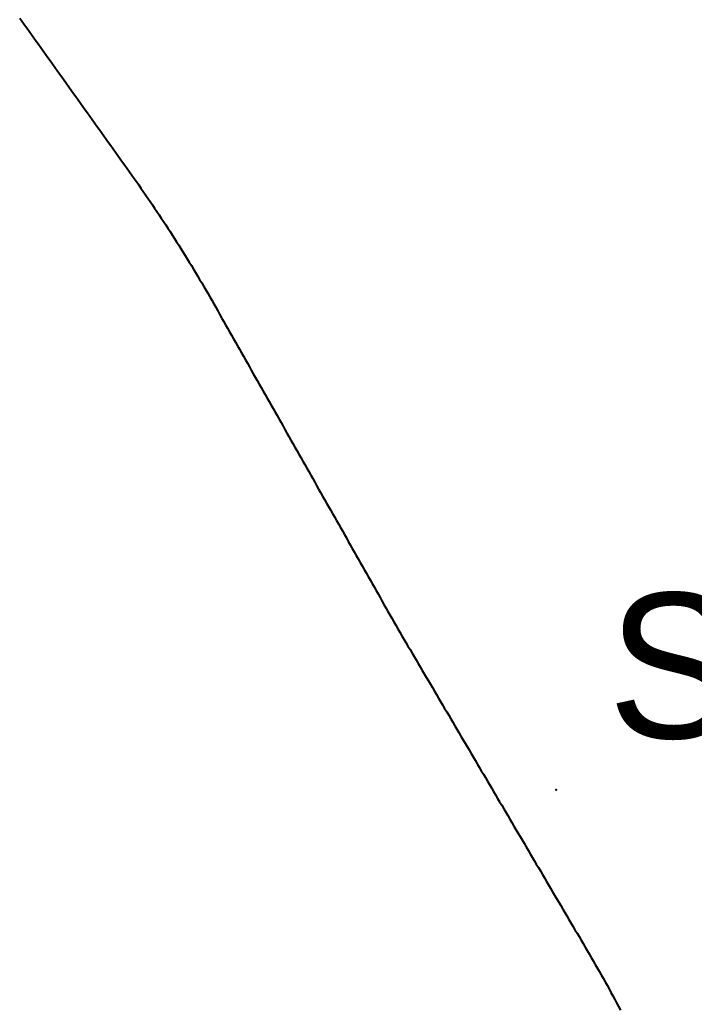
# Model space of a CAD drawing. Header units: metres. Extents: x 457876 to 584660, y 126427 to 241224.
# Drawn here: x 568032 to 572217, y 150371 to 156505 of the extents above; entities that cross this region are included whole.
import ezdxf

# ---------------------------------------------------------------- set-up
doc = ezdxf.new("R2010")
doc.units = ezdxf.units.M
for name, color, linetype in [('AT_GRADE', 3, 'CONTINUOUS'), ('CUTTING', 34, 'CONTINUOUS'), ('EMBANKMENT', 42, 'CONTINUOUS'), ('GROUND_CL', 8, 'CONTINUOUS'), ('RAIL_CL', 1, 'CONTINUOUS'), ('STATIONS', 7, 'CONTINUOUS'), ('TUNNEL', 216, 'CONTINUOUS'), ('VIADUCT', 5, 'CONTINUOUS')]:
    doc.layers.add(name, color=color, linetype=linetype)

msp = doc.modelspace()

# ---------------------------------------------------------------- linework, layer by layer
at = {"layer": 'AT_GRADE'}
for points in [[(568046.792, 156494.996, 67.645), (568061.259, 156474.701, 67.674), (568075.725, 156454.406, 67.703), (568090.192, 156434.11, 67.733), (568104.66, 156413.815, 67.763), (568119.127, 156393.521, 67.793), (568133.596, 156373.226, 67.823), (568148.064, 156352.931, 67.853), (568162.533, 156332.637, 67.884), (568177.002, 156312.343, 67.915), (568191.471, 156292.048, 67.945), (568205.94, 156271.754, 67.976), (568220.41, 156251.46, 68.006), (568234.881, 156231.167, 68.037), (568249.351, 156210.873, 68.067), (568263.822, 156190.58, 68.098), (568278.293, 156170.286, 68.128), (568292.765, 156149.993, 68.158), (568307.236, 156129.7, 68.187)], [(569763.873, 153809.858, 66.257), (569776.156, 153788.166, 66.186), (569788.439, 153766.474, 66.114), (569800.722, 153744.782, 66.041), (569813.005, 153723.091, 65.967)], [(570656.065, 152252.891, 59.509), (570668.703, 152231.417, 59.393), (570681.341, 152209.943, 59.276), (570693.979, 152188.47, 59.158)], [(571664.332, 150534.721, 47.607), (571676.383, 150512.948, 47.426), (571688.407, 150491.162, 47.244), (571700.35, 150469.331, 47.062), (571712.235, 150447.469, 46.879), (571724.068, 150425.579, 46.696), (571735.83, 150403.652, 46.512), (571747.539, 150381.696, 46.328)]]:
    msp.add_polyline3d(points, dxfattribs=at)
at = {"layer": 'CUTTING'}
for points in [[(568321.708, 156109.407, 68.217), (568336.181, 156089.114, 68.246), (568350.653, 156068.821, 68.275), (568365.126, 156048.528, 68.303), (568379.599, 156028.235, 68.331), (568394.072, 156007.943, 68.359), (568408.546, 155987.65, 68.386), (568423.02, 155967.358, 68.413), (568437.494, 155947.066, 68.439), (568451.968, 155926.773, 68.465), (568466.442, 155906.481, 68.49), (568480.917, 155886.189, 68.515), (568495.392, 155865.897, 68.539), (568509.867, 155845.605, 68.562), (568524.342, 155825.313, 68.585), (568538.818, 155805.021, 68.607), (568553.293, 155784.729, 68.629), (568567.769, 155764.438, 68.649), (568582.245, 155744.146, 68.669), (568596.721, 155723.854, 68.689), (568611.197, 155703.562, 68.707), (568625.673, 155683.27, 68.725), (568640.149, 155662.979, 68.741), (568654.626, 155642.687, 68.757), (568669.102, 155622.395, 68.773), (568683.579, 155602.103, 68.787), (568698.055, 155581.812, 68.8), (568712.532, 155561.52, 68.813), (568727.009, 155541.228, 68.825), (568741.45, 155520.911, 68.835), (568755.838, 155500.556, 68.845), (568770.174, 155480.163, 68.854), (568784.46, 155459.736, 68.861), (568798.662, 155439.251, 68.868), (568812.809, 155418.726, 68.874), (568826.907, 155398.168, 68.879), (568840.954, 155377.575, 68.883), (568854.95, 155356.948, 68.885), (568868.902, 155336.29, 68.887), (568882.8, 155315.596, 68.888), (568896.606, 155294.839, 68.887), (568910.361, 155274.049, 68.886), (568924.067, 155253.227, 68.883), (568937.721, 155232.37, 68.88), (568951.326, 155211.481, 68.875), (568964.873, 155190.554, 68.869), (568978.339, 155169.575, 68.862), (568991.755, 155148.564, 68.854), (569005.121, 155127.52, 68.845), (569018.431, 155106.441, 68.835), (569031.691, 155085.331, 68.823), (569044.879, 155064.175, 68.811), (569058, 155042.979, 68.797), (569071.074, 155021.753, 68.782), (569084.101, 155000.498, 68.766), (569097.073, 154979.21, 68.749), (569109.987, 154957.886, 68.731), (569122.816, 154936.512, 68.712), (569135.595, 154915.107, 68.691), (569148.321, 154893.671, 68.67), (569160.997, 154872.206, 68.647)], [(569407.687, 154438.947, 67.96), (569419.968, 154417.254, 67.914), (569432.25, 154395.56, 67.868), (569444.532, 154373.867, 67.82), (569456.814, 154352.174, 67.772), (569469.096, 154330.481, 67.722), (569481.378, 154308.788, 67.671), (569493.66, 154287.095, 67.62), (569505.942, 154265.402, 67.567), (569518.224, 154243.709, 67.514), (569530.506, 154222.016, 67.459), (569542.788, 154200.323, 67.404), (569555.07, 154178.63, 67.347), (569567.352, 154156.937, 67.29), (569579.634, 154135.244, 67.232), (569591.917, 154113.551, 67.173), (569604.199, 154091.858, 67.113), (569616.481, 154070.166, 67.052), (569628.764, 154048.473, 66.99), (569641.046, 154026.78, 66.928), (569653.329, 154005.088, 66.865), (569665.611, 153983.395, 66.8), (569677.894, 153961.703, 66.735), (569690.177, 153940.011, 66.669), (569702.459, 153918.318, 66.603), (569714.742, 153896.626, 66.535), (569727.025, 153874.934, 66.467), (569739.308, 153853.242, 66.398), (569751.591, 153831.55, 66.328)], [(570706.617, 152166.996, 59.039), (570719.254, 152145.523, 58.92), (570731.892, 152124.051, 58.8), (570744.529, 152102.578, 58.68), (570757.167, 152081.106, 58.558), (570769.804, 152059.634, 58.436), (570782.441, 152038.162, 58.313), (570795.078, 152016.691, 58.189), (570807.715, 151995.22, 58.065), (570820.352, 151973.75, 57.939), (570832.988, 151952.279, 57.813), (570845.625, 151930.809, 57.686), (570858.261, 151909.34, 57.559), (570870.898, 151887.87, 57.43), (570883.534, 151866.401, 57.301), (570896.17, 151844.933, 57.171)], [(571439.387, 150922.14, 50.752), (571452.016, 150900.688, 50.583), (571464.645, 150879.237, 50.414), (571477.273, 150857.787, 50.244), (571489.902, 150836.336, 50.074), (571502.53, 150814.887, 49.902), (571515.158, 150793.437, 49.73), (571527.786, 150771.988, 49.557), (571540.413, 150750.54, 49.383), (571553.04, 150729.092, 49.209), (571565.651, 150707.634, 49.033), (571578.186, 150686.133, 48.857), (571590.66, 150664.597, 48.681), (571603.082, 150643.031, 48.503), (571615.457, 150621.439, 48.326), (571627.754, 150599.803, 48.147), (571640.004, 150578.141, 47.968), (571652.207, 150556.452, 47.788)]]:
    msp.add_polyline3d(points, dxfattribs=at)
at = {"layer": 'EMBANKMENT'}
for points in [[(569825.288, 153701.399, 65.893), (569837.571, 153679.708, 65.818), (569849.855, 153658.017, 65.742), (569862.138, 153636.325, 65.666), (569874.421, 153614.634, 65.588), (569886.704, 153592.943, 65.511), (569898.987, 153571.252, 65.432), (569911.271, 153549.561, 65.353), (569923.554, 153527.87, 65.273), (569935.837, 153506.18, 65.193)], [(570567.596, 152403.218, 60.304), (570580.234, 152381.742, 60.192), (570592.873, 152360.266, 60.08), (570605.512, 152338.791, 59.967), (570618.15, 152317.316, 59.854), (570630.789, 152295.841, 59.74), (570643.427, 152274.366, 59.625)]]:
    msp.add_polyline3d(points, dxfattribs=at)
at = {"layer": 'GROUND_CL'}
msp.add_polyline3d([(568032.326, 156515.292, 64.254), (568046.792, 156494.996, 64.746), (568061.259, 156474.701, 65.243), (568075.725, 156454.406, 65.745), (568090.192, 156434.11, 66.275), (568104.66, 156413.815, 66.955), (568119.127, 156393.521, 67.673), (568133.596, 156373.226, 68.188), (568148.064, 156352.931, 68.671), (568162.533, 156332.637, 68.982), (568177.002, 156312.343, 68.939), (568191.471, 156292.048, 69.038), (568205.94, 156271.754, 69.277), (568220.41, 156251.46, 69.662), (568234.881, 156231.167, 70.127), (568249.351, 156210.873, 70.435), (568263.822, 156190.58, 70.605), (568278.293, 156170.286, 70.635), (568292.765, 156149.993, 70.526), (568307.236, 156129.7, 70.664), (568321.708, 156109.407, 71.533), (568336.181, 156089.114, 72.688), (568350.653, 156068.821, 73.76), (568365.126, 156048.528, 74.747), (568379.599, 156028.235, 75.681), (568394.072, 156007.943, 76.634), (568408.546, 155987.65, 77.595), (568423.02, 155967.358, 78.473), (568437.494, 155947.066, 79.13), (568451.968, 155926.773, 79.321), (568466.442, 155906.481, 79.252), (568480.917, 155886.189, 79.315), (568495.392, 155865.897, 79.509), (568509.867, 155845.605, 79.835), (568524.342, 155825.313, 80.147), (568538.818, 155805.021, 80.372), (568553.293, 155784.729, 80.574), (568567.769, 155764.438, 80.753), (568582.245, 155744.146, 80.91), (568596.721, 155723.854, 81.098), (568611.197, 155703.562, 81.303), (568625.673, 155683.27, 81.485), (568640.149, 155662.979, 81.66), (568654.626, 155642.687, 81.85), (568669.102, 155622.395, 82.054), (568683.579, 155602.103, 82.259), (568698.055, 155581.812, 82.464), (568712.532, 155561.52, 82.67), (568727.009, 155541.228, 82.868), (568741.45, 155520.911, 83.074), (568755.838, 155500.556, 83.279), (568770.174, 155480.163, 83.481), (568784.46, 155459.736, 83.679), (568798.662, 155439.251, 83.873), (568812.809, 155418.726, 84.154), (568826.907, 155398.168, 84.421), (568840.954, 155377.575, 84.694), (568854.95, 155356.948, 84.996), (568868.902, 155336.29, 85.33), (568882.8, 155315.596, 85.724), (568896.606, 155294.839, 86.144), (568910.361, 155274.049, 86.589), (568924.067, 155253.227, 87.059), (568937.721, 155232.37, 87.557), (568951.326, 155211.481, 88.066), (568964.873, 155190.554, 88.592), (568978.339, 155169.575, 89.137), (568991.755, 155148.564, 89.7), (569005.121, 155127.52, 90.185), (569018.431, 155106.441, 90.589), (569031.691, 155085.331, 91.008), (569044.879, 155064.175, 91.445), (569058, 155042.979, 91.9), (569071.074, 155021.753, 92.401), (569084.101, 155000.498, 92.933), (569097.073, 154979.21, 93.486), (569109.987, 154957.886, 94.06), (569122.816, 154936.512, 94.647), (569135.595, 154915.107, 95.285), (569148.321, 154893.671, 95.945), (569160.997, 154872.206, 96.626), (569173.613, 154850.705, 97.33), (569186.15, 154829.158, 97.993), (569198.632, 154807.58, 98.538), (569211.062, 154785.971, 99.039), (569223.444, 154764.335, 99.512), (569235.745, 154742.652, 99.92), (569248.026, 154720.959, 100), (569260.308, 154699.266, 100), (569272.589, 154677.573, 100), (569284.87, 154655.879, 100), (569297.152, 154634.186, 100), (569309.434, 154612.493, 100), (569321.715, 154590.8, 100), (569333.997, 154569.106, 100), (569346.278, 154547.413, 100), (569358.56, 154525.72, 99.383), (569370.841, 154504.027, 98.34), (569383.123, 154482.333, 97.403), (569395.405, 154460.64, 96.572), (569407.687, 154438.947, 95.849), (569419.968, 154417.254, 94.839), (569432.25, 154395.56, 93.806), (569444.532, 154373.867, 92.559), (569456.814, 154352.174, 91.1), (569469.096, 154330.481, 89.825), (569481.378, 154308.788, 89.471), (569493.66, 154287.095, 89.383), (569505.942, 154265.402, 89.562), (569518.224, 154243.709, 90), (569530.506, 154222.016, 89.317), (569542.788, 154200.323, 88.596), (569555.07, 154178.63, 88.142), (569567.352, 154156.937, 87.954), (569579.634, 154135.244, 87.887), (569591.917, 154113.551, 86.601), (569604.199, 154091.858, 85.049), (569616.481, 154070.166, 83.23), (569628.764, 154048.473, 81.087), (569641.046, 154026.78, 79.583), (569653.329, 154005.088, 78.947), (569665.611, 153983.395, 78.578), (569677.894, 153961.703, 78.475), (569690.177, 153940.011, 78.639), (569702.459, 153918.318, 77.441), (569714.742, 153896.626, 75.804), (569727.025, 153874.934, 73.733), (569739.308, 153853.242, 71.563), (569751.591, 153831.55, 69.67), (569763.873, 153809.858, 68.486), (569776.156, 153788.166, 67.303), (569788.439, 153766.474, 66.12), (569800.722, 153744.782, 64.937), (569813.005, 153723.091, 63.886), (569825.288, 153701.399, 62.858), (569837.571, 153679.708, 61.839), (569849.855, 153658.017, 60.869), (569862.138, 153636.325, 59.872), (569874.421, 153614.634, 57.703), (569886.704, 153592.943, 55.534), (569898.987, 153571.252, 53.365), (569911.271, 153549.561, 51.195), (569923.554, 153527.87, 49.351), (569935.837, 153506.18, 47.905), (569948.121, 153484.489, 46.459), (569960.404, 153462.799, 45.013), (569972.687, 153441.108, 43.567), (569984.97, 153419.418, 42.727), (569997.254, 153397.728, 42.004), (570009.537, 153376.038, 41.281), (570021.821, 153354.348, 40.422), (570034.104, 153332.658, 38.944), (570046.387, 153310.969, 36.571), (570058.671, 153289.279, 34.394), (570070.954, 153267.59, 32.414), (570083.237, 153245.901, 30.63), (570095.52, 153224.211, 29.006), (570107.804, 153202.522, 27.541), (570120.087, 153180.834, 26.215), (570132.37, 153159.145, 24.769), (570144.653, 153137.456, 23.328), (570156.936, 153115.768, 22.605), (570169.22, 153094.079, 21.882), (570181.503, 153072.391, 21.159), (570193.786, 153050.703, 20.437), (570206.069, 153029.015, 19.141), (570218.352, 153007.328, 16.953), (570230.634, 152985.64, 14.2), (570242.917, 152963.953, 11.98), (570255.2, 152942.265, 10.293), (570267.483, 152920.578, 10.862), (570279.765, 152898.891, 11.483), (570292.048, 152877.204, 11.572), (570304.33, 152855.518, 11.128), (570316.613, 152833.831, 10.896), (570328.895, 152812.145, 14.817), (570341.177, 152790.459, 18.341), (570353.478, 152768.783, 21.328), (570365.86, 152747.154, 23.768), (570378.288, 152725.552, 24.705), (570390.769, 152703.98, 25.175), (570403.305, 152682.44, 26.179), (570415.922, 152660.947, 27.716), (570428.562, 152639.469, 29.814), (570441.202, 152617.99, 30.377), (570453.842, 152596.512, 30.66), (570466.481, 152575.034, 30.807), (570479.121, 152553.557, 30.819), (570491.761, 152532.079, 31.174), (570504.4, 152510.602, 32.95), (570517.039, 152489.124, 34.862), (570529.679, 152467.648, 37.344), (570542.318, 152446.171, 39.351), (570554.957, 152424.694, 41.291), (570567.596, 152403.218, 43.439), (570580.234, 152381.742, 45.586), (570592.873, 152360.266, 47.734), (570605.512, 152338.791, 49.882), (570618.15, 152317.316, 51.288), (570630.789, 152295.841, 52.845), (570643.427, 152274.366, 54.599), (570656.065, 152252.891, 56.552), (570668.703, 152231.417, 58.433), (570681.341, 152209.943, 59.729), (570693.979, 152188.47, 61.044), (570706.617, 152166.996, 62.378), (570719.254, 152145.523, 63.705), (570731.892, 152124.051, 65.052), (570744.529, 152102.578, 66.445), (570757.167, 152081.106, 67.73), (570769.804, 152059.634, 68.906), (570782.441, 152038.162, 69.974), (570795.078, 152016.691, 72.092), (570807.715, 151995.22, 74.239), (570820.352, 151973.75, 76.386), (570832.988, 151952.279, 78.533), (570845.625, 151930.809, 80.268), (570858.261, 151909.34, 81.15), (570870.898, 151887.87, 82.086), (570883.534, 151866.401, 83.077), (570896.17, 151844.933, 84.122), (570908.806, 151823.465, 85.341), (570921.442, 151801.997, 86.573), (570934.078, 151780.529, 87.734), (570946.713, 151759.062, 88.876), (570959.349, 151737.595, 90.001), (570971.984, 151716.128, 91.113), (570984.619, 151694.662, 92.242), (570997.254, 151673.196, 93.391), (571009.889, 151651.731, 94.557), (571022.524, 151630.266, 95.717), (571035.159, 151608.801, 96.799), (571047.794, 151587.337, 97.827), (571060.428, 151565.873, 98.801), (571073.062, 151544.41, 99.72), (571085.697, 151522.946, 100.182), (571098.331, 151501.484, 100.539), (571110.965, 151480.021, 101.002), (571123.598, 151458.559, 101.643), (571136.232, 151437.098, 102.537), (571148.865, 151415.636, 103.331), (571161.499, 151394.176, 104.356), (571174.132, 151372.715, 105.613), (571186.765, 151351.255, 107.102), (571199.398, 151329.795, 108.121), (571212.03, 151308.336, 107.937), (571224.663, 151286.877, 107.391), (571237.295, 151265.419, 106.789), (571249.927, 151243.961, 106.486), (571262.559, 151222.503, 105.895), (571275.191, 151201.046, 104.846), (571287.823, 151179.589, 103.499), (571300.454, 151158.133, 101.853), (571313.085, 151136.677, 99.814), (571325.716, 151115.221, 95.694), (571338.347, 151093.766, 92.121), (571350.978, 151072.311, 89.089), (571363.608, 151050.857, 86.6), (571376.239, 151029.403, 84.996), (571388.869, 151007.95, 84.114), (571401.499, 150986.497, 83.231), (571414.128, 150965.044, 82.349), (571426.758, 150943.592, 80.598), (571439.387, 150922.14, 78.453), (571452.016, 150900.688, 76.308), (571464.645, 150879.237, 74.163), (571477.273, 150857.787, 72.018), (571489.902, 150836.336, 69.873), (571502.53, 150814.887, 67.728), (571515.158, 150793.437, 65.583), (571527.786, 150771.988, 63.438), (571540.413, 150750.54, 61.293), (571553.04, 150729.092, 59.446), (571565.651, 150707.634, 58.429), (571578.186, 150686.133, 57.947), (571590.66, 150664.597, 57.998), (571603.082, 150643.031, 58.582), (571615.457, 150621.439, 58.164), (571627.754, 150599.803, 56.069), (571640.004, 150578.141, 53.831), (571652.207, 150556.452, 51.724), (571664.332, 150534.721, 49.872), (571676.383, 150512.948, 48.947), (571688.407, 150491.162, 48.086), (571700.35, 150469.331, 47.288), (571712.235, 150447.469, 46.554), (571724.068, 150425.579, 45.723), (571735.83, 150403.652, 44.794), (571747.539, 150381.696, 43.86), (571759.21, 150359.721, 42.925)], dxfattribs=at)
at = {"layer": 'RAIL_CL'}
msp.add_polyline3d([(568032.326, 156515.292, 67.616), (568046.792, 156494.996, 67.645), (568061.259, 156474.701, 67.674), (568075.725, 156454.406, 67.703), (568090.192, 156434.11, 67.733), (568104.66, 156413.815, 67.763), (568119.127, 156393.521, 67.793), (568133.596, 156373.226, 67.823), (568148.064, 156352.931, 67.853), (568162.533, 156332.637, 67.884), (568177.002, 156312.343, 67.915), (568191.471, 156292.048, 67.945), (568205.94, 156271.754, 67.976), (568220.41, 156251.46, 68.006), (568234.881, 156231.167, 68.037), (568249.351, 156210.873, 68.067), (568263.822, 156190.58, 68.098), (568278.293, 156170.286, 68.128), (568292.765, 156149.993, 68.158), (568307.236, 156129.7, 68.187), (568321.708, 156109.407, 68.217), (568336.181, 156089.114, 68.246), (568350.653, 156068.821, 68.275), (568365.126, 156048.528, 68.303), (568379.599, 156028.235, 68.331), (568394.072, 156007.943, 68.359), (568408.546, 155987.65, 68.386), (568423.02, 155967.358, 68.413), (568437.494, 155947.066, 68.439), (568451.968, 155926.773, 68.465), (568466.442, 155906.481, 68.49), (568480.917, 155886.189, 68.515), (568495.392, 155865.897, 68.539), (568509.867, 155845.605, 68.562), (568524.342, 155825.313, 68.585), (568538.818, 155805.021, 68.607), (568553.293, 155784.729, 68.629), (568567.769, 155764.438, 68.649), (568582.245, 155744.146, 68.669), (568596.721, 155723.854, 68.689), (568611.197, 155703.562, 68.707), (568625.673, 155683.27, 68.725), (568640.149, 155662.979, 68.741), (568654.626, 155642.687, 68.757), (568669.102, 155622.395, 68.773), (568683.579, 155602.103, 68.787), (568698.055, 155581.812, 68.8), (568712.532, 155561.52, 68.813), (568727.009, 155541.228, 68.825), (568741.45, 155520.911, 68.835), (568755.838, 155500.556, 68.845), (568770.174, 155480.163, 68.854), (568784.46, 155459.736, 68.861), (568798.662, 155439.251, 68.868), (568812.809, 155418.726, 68.874), (568826.907, 155398.168, 68.879), (568840.954, 155377.575, 68.883), (568854.95, 155356.948, 68.885), (568868.902, 155336.29, 68.887), (568882.8, 155315.596, 68.888), (568896.606, 155294.839, 68.887), (568910.361, 155274.049, 68.886), (568924.067, 155253.227, 68.883), (568937.721, 155232.37, 68.88), (568951.326, 155211.481, 68.875), (568964.873, 155190.554, 68.869), (568978.339, 155169.575, 68.862), (568991.755, 155148.564, 68.854), (569005.121, 155127.52, 68.845), (569018.431, 155106.441, 68.835), (569031.691, 155085.331, 68.823), (569044.879, 155064.175, 68.811), (569058, 155042.979, 68.797), (569071.074, 155021.753, 68.782), (569084.101, 155000.498, 68.766), (569097.073, 154979.21, 68.749), (569109.987, 154957.886, 68.731), (569122.816, 154936.512, 68.712), (569135.595, 154915.107, 68.691), (569148.321, 154893.671, 68.67), (569160.997, 154872.206, 68.647), (569173.613, 154850.705, 68.623), (569186.15, 154829.158, 68.598), (569198.632, 154807.58, 68.572), (569211.062, 154785.971, 68.545), (569223.444, 154764.335, 68.517), (569235.745, 154742.652, 68.487), (569248.026, 154720.959, 68.457), (569260.308, 154699.266, 68.425), (569272.589, 154677.573, 68.392), (569284.87, 154655.879, 68.358), (569297.152, 154634.186, 68.323), (569309.434, 154612.493, 68.287), (569321.715, 154590.8, 68.25), (569333.997, 154569.106, 68.212), (569346.278, 154547.413, 68.172), (569358.56, 154525.72, 68.132), (569370.841, 154504.027, 68.091), (569383.123, 154482.333, 68.048), (569395.405, 154460.64, 68.005), (569407.687, 154438.947, 67.96), (569419.968, 154417.254, 67.914), (569432.25, 154395.56, 67.868), (569444.532, 154373.867, 67.82), (569456.814, 154352.174, 67.772), (569469.096, 154330.481, 67.722), (569481.378, 154308.788, 67.671), (569493.66, 154287.095, 67.62), (569505.942, 154265.402, 67.567), (569518.224, 154243.709, 67.514), (569530.506, 154222.016, 67.459), (569542.788, 154200.323, 67.404), (569555.07, 154178.63, 67.347), (569567.352, 154156.937, 67.29), (569579.634, 154135.244, 67.232), (569591.917, 154113.551, 67.173), (569604.199, 154091.858, 67.113), (569616.481, 154070.166, 67.052), (569628.764, 154048.473, 66.99), (569641.046, 154026.78, 66.928), (569653.329, 154005.088, 66.865), (569665.611, 153983.395, 66.8), (569677.894, 153961.703, 66.735), (569690.177, 153940.011, 66.669), (569702.459, 153918.318, 66.603), (569714.742, 153896.626, 66.535), (569727.025, 153874.934, 66.467), (569739.308, 153853.242, 66.398), (569751.591, 153831.55, 66.328), (569763.873, 153809.858, 66.257), (569776.156, 153788.166, 66.186), (569788.439, 153766.474, 66.114), (569800.722, 153744.782, 66.041), (569813.005, 153723.091, 65.967), (569825.288, 153701.399, 65.893), (569837.571, 153679.708, 65.818), (569849.855, 153658.017, 65.742), (569862.138, 153636.325, 65.666), (569874.421, 153614.634, 65.588), (569886.704, 153592.943, 65.511), (569898.987, 153571.252, 65.432), (569911.271, 153549.561, 65.353), (569923.554, 153527.87, 65.273), (569935.837, 153506.18, 65.193), (569948.121, 153484.489, 65.112), (569960.404, 153462.799, 65.03), (569972.687, 153441.108, 64.948), (569984.97, 153419.418, 64.865), (569997.254, 153397.728, 64.781), (570009.537, 153376.038, 64.697), (570021.821, 153354.348, 64.612), (570034.104, 153332.658, 64.526), (570046.387, 153310.969, 64.44), (570058.671, 153289.279, 64.354), (570070.954, 153267.59, 64.267), (570083.237, 153245.901, 64.179), (570095.52, 153224.211, 64.091), (570107.804, 153202.522, 64.002), (570120.087, 153180.834, 63.912), (570132.37, 153159.145, 63.822), (570144.653, 153137.456, 63.731), (570156.936, 153115.768, 63.64), (570169.22, 153094.079, 63.548), (570181.503, 153072.391, 63.456), (570193.786, 153050.703, 63.363), (570206.069, 153029.015, 63.27), (570218.352, 153007.328, 63.175), (570230.634, 152985.64, 63.081), (570242.917, 152963.953, 62.986), (570255.2, 152942.265, 62.89), (570267.483, 152920.578, 62.793), (570279.765, 152898.891, 62.697), (570292.048, 152877.204, 62.599), (570304.33, 152855.518, 62.501), (570316.613, 152833.831, 62.402), (570328.895, 152812.145, 62.303), (570341.177, 152790.459, 62.203), (570353.478, 152768.783, 62.103), (570365.86, 152747.154, 62.002), (570378.288, 152725.552, 61.9), (570390.769, 152703.98, 61.798), (570403.305, 152682.44, 61.696), (570415.922, 152660.947, 61.592), (570428.562, 152639.469, 61.488), (570441.202, 152617.99, 61.384), (570453.842, 152596.512, 61.279), (570466.481, 152575.034, 61.173), (570479.121, 152553.557, 61.066), (570491.761, 152532.079, 60.959), (570504.4, 152510.602, 60.852), (570517.039, 152489.124, 60.743), (570529.679, 152467.648, 60.635), (570542.318, 152446.171, 60.525), (570554.957, 152424.694, 60.415), (570567.596, 152403.218, 60.304), (570580.234, 152381.742, 60.192), (570592.873, 152360.266, 60.08), (570605.512, 152338.791, 59.967), (570618.15, 152317.316, 59.854), (570630.789, 152295.841, 59.74), (570643.427, 152274.366, 59.625), (570656.065, 152252.891, 59.509), (570668.703, 152231.417, 59.393), (570681.341, 152209.943, 59.276), (570693.979, 152188.47, 59.158), (570706.617, 152166.996, 59.039), (570719.254, 152145.523, 58.92), (570731.892, 152124.051, 58.8), (570744.529, 152102.578, 58.68), (570757.167, 152081.106, 58.558), (570769.804, 152059.634, 58.436), (570782.441, 152038.162, 58.313), (570795.078, 152016.691, 58.189), (570807.715, 151995.22, 58.065), (570820.352, 151973.75, 57.939), (570832.988, 151952.279, 57.813), (570845.625, 151930.809, 57.686), (570858.261, 151909.34, 57.559), (570870.898, 151887.87, 57.43), (570883.534, 151866.401, 57.301), (570896.17, 151844.933, 57.171), (570908.806, 151823.465, 57.04), (570921.442, 151801.997, 56.908), (570934.078, 151780.529, 56.775), (570946.713, 151759.062, 56.642), (570959.349, 151737.595, 56.507), (570971.984, 151716.128, 56.372), (570984.619, 151694.662, 56.236), (570997.254, 151673.196, 56.099), (571009.889, 151651.731, 55.962), (571022.524, 151630.266, 55.823), (571035.159, 151608.801, 55.683), (571047.794, 151587.337, 55.543), (571060.428, 151565.873, 55.402), (571073.062, 151544.41, 55.26), (571085.697, 151522.946, 55.116), (571098.331, 151501.484, 54.973), (571110.965, 151480.021, 54.828), (571123.598, 151458.559, 54.682), (571136.232, 151437.098, 54.535), (571148.865, 151415.636, 54.388), (571161.499, 151394.176, 54.24), (571174.132, 151372.715, 54.09), (571186.765, 151351.255, 53.94), (571199.398, 151329.795, 53.789), (571212.03, 151308.336, 53.637), (571224.663, 151286.877, 53.484), (571237.295, 151265.419, 53.33), (571249.927, 151243.961, 53.176), (571262.559, 151222.503, 53.02), (571275.191, 151201.046, 52.864), (571287.823, 151179.589, 52.707), (571300.454, 151158.133, 52.548), (571313.085, 151136.677, 52.389), (571325.716, 151115.221, 52.229), (571338.347, 151093.766, 52.069), (571350.978, 151072.311, 51.907), (571363.608, 151050.857, 51.744), (571376.239, 151029.403, 51.581), (571388.869, 151007.95, 51.417), (571401.499, 150986.497, 51.252), (571414.128, 150965.044, 51.086), (571426.758, 150943.592, 50.919), (571439.387, 150922.14, 50.752), (571452.016, 150900.688, 50.583), (571464.645, 150879.237, 50.414), (571477.273, 150857.787, 50.244), (571489.902, 150836.336, 50.074), (571502.53, 150814.887, 49.902), (571515.158, 150793.437, 49.73), (571527.786, 150771.988, 49.557), (571540.413, 150750.54, 49.383), (571553.04, 150729.092, 49.209), (571565.651, 150707.634, 49.033), (571578.186, 150686.133, 48.857), (571590.66, 150664.597, 48.681), (571603.082, 150643.031, 48.503), (571615.457, 150621.439, 48.326), (571627.754, 150599.803, 48.147), (571640.004, 150578.141, 47.968), (571652.207, 150556.452, 47.788), (571664.332, 150534.721, 47.607), (571676.383, 150512.948, 47.426), (571688.407, 150491.162, 47.244), (571700.35, 150469.331, 47.062), (571712.235, 150447.469, 46.879), (571724.068, 150425.579, 46.696), (571735.83, 150403.652, 46.512), (571747.539, 150381.696, 46.328), (571759.21, 150359.721, 46.143)], dxfattribs=at)
at = {"layer": 'STATIONS'}
msp.add_point((571361, 151727, 55.26), dxfattribs=at)
at = {"layer": 'TUNNEL'}
for points in [[(569173.613, 154850.705, 68.623), (569186.15, 154829.158, 68.598), (569198.632, 154807.58, 68.572), (569211.062, 154785.971, 68.545), (569223.444, 154764.335, 68.517), (569235.745, 154742.652, 68.487), (569248.026, 154720.959, 68.457), (569260.308, 154699.266, 68.425), (569272.589, 154677.573, 68.392), (569284.87, 154655.879, 68.358), (569297.152, 154634.186, 68.323), (569309.434, 154612.493, 68.287), (569321.715, 154590.8, 68.25), (569333.997, 154569.106, 68.212), (569346.278, 154547.413, 68.172), (569358.56, 154525.72, 68.132), (569370.841, 154504.027, 68.091), (569383.123, 154482.333, 68.048), (569395.405, 154460.64, 68.005)], [(570908.806, 151823.465, 57.04), (570921.442, 151801.997, 56.908), (570934.078, 151780.529, 56.775), (570946.713, 151759.062, 56.642), (570959.349, 151737.595, 56.507), (570971.984, 151716.128, 56.372), (570984.619, 151694.662, 56.236), (570997.254, 151673.196, 56.099), (571009.889, 151651.731, 55.962), (571022.524, 151630.266, 55.823), (571035.159, 151608.801, 55.683), (571047.794, 151587.337, 55.543), (571060.428, 151565.873, 55.402), (571073.062, 151544.41, 55.26), (571085.697, 151522.946, 55.116), (571098.331, 151501.484, 54.973), (571110.965, 151480.021, 54.828), (571123.598, 151458.559, 54.682), (571136.232, 151437.098, 54.535), (571148.865, 151415.636, 54.388), (571161.499, 151394.176, 54.24), (571174.132, 151372.715, 54.09), (571186.765, 151351.255, 53.94), (571199.398, 151329.795, 53.789), (571212.03, 151308.336, 53.637), (571224.663, 151286.877, 53.484), (571237.295, 151265.419, 53.33), (571249.927, 151243.961, 53.176), (571262.559, 151222.503, 53.02), (571275.191, 151201.046, 52.864), (571287.823, 151179.589, 52.707), (571300.454, 151158.133, 52.548), (571313.085, 151136.677, 52.389), (571325.716, 151115.221, 52.229), (571338.347, 151093.766, 52.069), (571350.978, 151072.311, 51.907), (571363.608, 151050.857, 51.744), (571376.239, 151029.403, 51.581), (571388.869, 151007.95, 51.417), (571401.499, 150986.497, 51.252), (571414.128, 150965.044, 51.086), (571426.758, 150943.592, 50.919)]]:
    msp.add_polyline3d(points, dxfattribs=at)
at = {"layer": 'VIADUCT'}
msp.add_polyline3d([(569948.121, 153484.489, 65.112), (569960.404, 153462.799, 65.03), (569972.687, 153441.108, 64.948), (569984.97, 153419.418, 64.865), (569997.254, 153397.728, 64.781), (570009.537, 153376.038, 64.697), (570021.821, 153354.348, 64.612), (570034.104, 153332.658, 64.526), (570046.387, 153310.969, 64.44), (570058.671, 153289.279, 64.354), (570070.954, 153267.59, 64.267), (570083.237, 153245.901, 64.179), (570095.52, 153224.211, 64.091), (570107.804, 153202.522, 64.002), (570120.087, 153180.834, 63.912), (570132.37, 153159.145, 63.822), (570144.653, 153137.456, 63.731), (570156.936, 153115.768, 63.64), (570169.22, 153094.079, 63.548), (570181.503, 153072.391, 63.456), (570193.786, 153050.703, 63.363), (570206.069, 153029.015, 63.27), (570218.352, 153007.328, 63.175), (570230.634, 152985.64, 63.081), (570242.917, 152963.953, 62.986), (570255.2, 152942.265, 62.89), (570267.483, 152920.578, 62.793), (570279.765, 152898.891, 62.697), (570292.048, 152877.204, 62.599), (570304.33, 152855.518, 62.501), (570316.613, 152833.831, 62.402), (570328.895, 152812.145, 62.303), (570341.177, 152790.459, 62.203), (570353.478, 152768.783, 62.103), (570365.86, 152747.154, 62.002), (570378.288, 152725.552, 61.9), (570390.769, 152703.98, 61.798), (570403.305, 152682.44, 61.696), (570415.922, 152660.947, 61.592), (570428.562, 152639.469, 61.488), (570441.202, 152617.99, 61.384), (570453.842, 152596.512, 61.279), (570466.481, 152575.034, 61.173), (570479.121, 152553.557, 61.066), (570491.761, 152532.079, 60.959), (570504.4, 152510.602, 60.852), (570517.039, 152489.124, 60.743), (570529.679, 152467.648, 60.635), (570542.318, 152446.171, 60.525), (570554.957, 152424.694, 60.415)], dxfattribs=at)

# ---------------------------------------------------------------- texts
at = {"layer": 'STATIONS'}
msp.add_text('S4 (secondary)', height=900, dxfattribs=at).set_placement((571681, 152047, 55.26))

doc.saveas('drawing.dxf')
